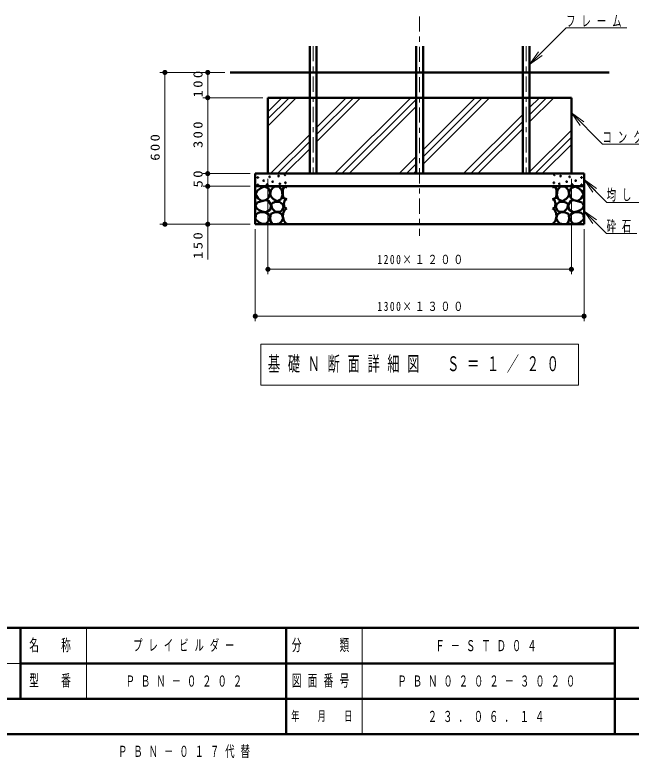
# Model space of a CAD drawing. Units: millimetres on the paper, with parts at other scales. Extents: x -385 to 0, y -302 to 267.
# Drawn here: x -188.6 to -66.8, y -301.7 to -154.8 of the extents above; entities that cross this region are included whole.
import ezdxf

# ---------------------------------------------------------------- set-up
doc = ezdxf.new("R2010")
doc.units = ezdxf.units.MM
doc.linetypes.add('USER2', pattern=[6, 3, -1, 1, -1])
doc.layers.add('LY_1', color=140, linetype='Continuous', lineweight=50)
doc.styles.add('ＭＳ ゴシック', font='')
doc.styles.get('ＭＳ ゴシック').set_extended_font_data('MS Gothic')

# ---------------------------------------------------------------- blocks, each defined once
blk = doc.blocks.new('filled_dot')
at = {"color": 0, "linetype": 'Continuous', "lineweight": -2, "const_width": 1.25}
blk.add_lwpolyline([(-0.625, 0, 1), (0.625, 0, 1)], format="xyb", close=True, dxfattribs=at)

msp = doc.modelspace()

# ---------------------------------------------------------------- linework, layer by layer
at = {"layer": 'LY_1', "color": 7, "linetype": 'USER2', "lineweight": 13}
for p, q in [((-108.605, -155.116), (-108.605, -198.497)), ((-129.665, -160.993), (-129.665, -186.188)), ((-87.545, -160.993), (-87.545, -186.188))]:
    msp.add_line(p, q, dxfattribs=at)
at = {"layer": 'LY_1', "color": 7, "lineweight": 13}
for p, q in [((-86.865, -164.589), (-79.633, -157.358)), ((-79.633, -157.358), (-67.633, -157.358)), ((-86.865, -164.589), (-85.097, -162.115)), ((-86.865, -164.589), (-84.743, -162.468)), ((-84.39, -162.822), (-86.865, -164.589)), ((-147.105, -166.188), (-159.973, -166.188)), ((-158.973, -196.188), (-158.973, -166.188)), ((-150.509, -171.188), (-150.509, -166.188)), ((-139.605, -171.188), (-151.509, -171.188)), ((-150.509, -186.188), (-150.509, -171.188)), ((-138.605, -173.96), (-135.833, -171.188)), ((-138.605, -175.374), (-134.419, -171.188)), ((-138.605, -176.789), (-133.004, -171.188)), ((-128.985, -177.069), (-123.105, -171.188)), ((-128.985, -178.483), (-121.691, -171.188)), ((-128.985, -179.897), (-120.277, -171.188)), ((-125.377, -186.188), (-110.377, -171.188)), ((-123.963, -186.188), (-109.285, -171.51)), ((-107.925, -171.565), (-107.549, -171.188)), ((-107.925, -181.464), (-97.649, -171.188)), ((-107.925, -182.878), (-96.235, -171.188)), ((-107.925, -184.292), (-94.821, -171.188)), ((-86.865, -173.132), (-84.921, -171.188)), ((-86.865, -174.546), (-83.507, -171.188)), ((-86.865, -175.96), (-82.093, -171.188)), ((-122.549, -186.188), (-109.285, -172.925)), ((-99.921, -186.188), (-88.225, -174.492)), ((-76.837, -176.667), (-78.605, -174.193)), ((-78.605, -174.193), (-76.13, -175.96)), ((-78.605, -174.193), (-76.484, -176.314)), ((-78.605, -174.193), (-72.443, -180.354)), ((-98.507, -186.188), (-88.225, -175.906)), ((-97.093, -186.188), (-88.225, -177.32)), ((-86.865, -185.86), (-78.605, -177.6)), ((-138.105, -186.188), (-130.345, -178.429)), ((-85.779, -186.188), (-78.605, -179.014)), ((-136.691, -186.188), (-130.345, -179.843)), ((-84.365, -186.188), (-78.605, -180.428)), ((-72.443, -180.354), (-54.443, -180.354)), ((-135.277, -186.188), (-130.345, -181.257)), ((-112.649, -186.188), (-109.285, -182.824)), ((-111.235, -186.188), (-109.285, -184.238)), ((-142.105, -186.188), (-151.509, -186.188)), ((-150.509, -188.688), (-150.509, -186.188)), ((-109.821, -186.188), (-109.285, -185.652)), ((-138.605, -187.188), (-138.605, -206.093)), ((-78.605, -187.188), (-78.605, -206.093)), ((-74.337, -189.848), (-76.105, -187.373)), ((-76.105, -187.373), (-73.63, -189.141)), ((-76.105, -187.373), (-73.984, -189.495)), ((-76.105, -187.373), (-71.613, -191.865)), ((-142.105, -188.688), (-151.509, -188.688)), ((-150.509, -203.173), (-150.509, -188.688)), ((-71.613, -191.865), (-47.613, -191.865)), ((-74.337, -196.055), (-76.105, -193.581)), ((-76.105, -193.581), (-73.63, -195.348)), ((-76.105, -193.581), (-73.984, -195.702)), ((-76.105, -193.581), (-71.65, -198.036)), ((-142.105, -196.188), (-159.973, -196.188)), ((-141.105, -197.188), (-141.105, -215.365)), ((-76.105, -197.188), (-76.105, -215.365)), ((-71.65, -198.036), (-65.65, -198.036)), ((-78.605, -205.093), (-138.605, -205.093)), ((-76.105, -214.365), (-141.105, -214.365)), ((-140.005, -219.875), (-140.005, -228.009)), ((-77.205, -219.875), (-140.005, -219.875)), ((-77.205, -228.009), (-77.205, -219.875)), ((-140.005, -228.009), (-77.205, -228.009)), ((-174.5, -276), (-174.5, -290)), ((-120, -276), (-120, -297)), ((-242.5, -283), (-187.5, -283))]:
    msp.add_line(p, q, dxfattribs=at)
at = {"layer": 'LY_1'}
for p, q in [((-130.345, -160.993), (-130.345, -186.188)), ((-128.985, -160.993), (-128.985, -186.188)), ((-109.285, -160.993), (-109.285, -186.188)), ((-107.925, -160.993), (-107.925, -186.188)), ((-88.225, -160.993), (-88.225, -186.188)), ((-86.865, -160.993), (-86.865, -186.188)), ((-138.605, -171.188), (-138.605, -186.188)), ((-138.605, -171.188), (-78.605, -171.188)), ((-78.605, -171.188), (-78.605, -186.188)), ((-141.105, -196.188), (-141.105, -186.188)), ((-141.105, -186.188), (-76.105, -186.188)), ((-76.105, -186.188), (-76.105, -196.188)), ((-141.105, -188.688), (-76.105, -188.688)), ((-141.105, -196.188), (-76.105, -196.188)), ((-187.5, -276), (-187.5, -290)), ((-135, -276), (-135, -297)), ((-70, -276), (-70, -297)), ((-187.5, -283), (-70, -283)), ((-242.5, -290), (0, -290))]:
    msp.add_line(p, q, dxfattribs=at)
at = {"layer": 'LY_1', "color": 7}
for p, q in [((-146.105, -166.188), (-71.105, -166.188)), ((-385, -276), (0, -276)), ((-385, -297), (0, -297))]:
    msp.add_line(p, q, dxfattribs=at)
at = {"layer": 'LY_1'}
for points in [[(-139.859, -191.548), (-140.529, -191.095), (-141.054, -190.28), (-140.638, -189.556), (-140.04, -189.049), (-139.352, -188.723), (-138.537, -189.067), (-138.268, -189.529), (-138.193, -190.063), (-138.501, -190.986), (-139.026, -191.421)], [(-136.76, -191.606), (-137.537, -191.261), (-137.956, -190.808), (-138.162, -190.247), (-138.011, -189.492), (-137.701, -189.035), (-137.256, -188.737), (-136.415, -188.781), (-135.833, -189.471), (-135.747, -190.441), (-136.005, -191.261)], [(-80.449, -191.606), (-79.673, -191.261), (-79.254, -190.808), (-79.047, -190.247), (-79.198, -189.492), (-79.508, -189.035), (-79.953, -188.737), (-80.794, -188.781), (-81.377, -189.471), (-81.463, -190.441), (-81.204, -191.261)], [(-77.35, -191.548), (-76.68, -191.095), (-76.155, -190.28), (-76.572, -189.556), (-77.169, -189.049), (-77.858, -188.723), (-78.672, -189.067), (-78.942, -189.529), (-79.017, -190.063), (-78.709, -190.986), (-78.184, -191.421)], [(-139.714, -193.685), (-140.348, -193.413), (-140.819, -193.053), (-141.054, -192.58), (-140.71, -191.892), (-139.841, -191.602), (-139.107, -191.467), (-138.465, -191.566), (-137.976, -192.417), (-138.193, -193.377), (-138.972, -193.83)], [(-137.127, -193.763), (-137.774, -193.051), (-137.947, -192.296), (-137.627, -191.941), (-137.105, -191.736), (-136.286, -191.736), (-135.639, -192.296), (-135.531, -192.792), (-135.811, -193.418), (-136.2, -193.72)], [(-80.083, -193.763), (-79.436, -193.051), (-79.263, -192.296), (-79.582, -191.941), (-80.104, -191.736), (-80.924, -191.736), (-81.571, -192.296), (-81.679, -192.792), (-81.398, -193.418), (-81.01, -193.72)], [(-77.495, -193.685), (-76.862, -193.413), (-76.39, -193.053), (-76.155, -192.58), (-76.499, -191.892), (-77.369, -191.602), (-78.103, -191.467), (-78.745, -191.566), (-79.234, -192.417), (-79.017, -193.377), (-78.238, -193.83)], [(-139.732, -196.13), (-140.348, -195.876), (-141.054, -195.17), (-140.982, -194.319), (-140.54, -193.938), (-139.95, -193.775), (-139.434, -193.79), (-138.936, -193.956), (-138.452, -194.296), (-138.193, -194.753), (-138.573, -195.677), (-139.044, -196.111)], [(-138.184, -194.842), (-138.011, -194.151), (-137.364, -193.871), (-136.566, -193.828), (-135.876, -194.216), (-135.574, -195.014), (-135.833, -195.575), (-136.351, -196.049), (-137.17, -196.157), (-137.753, -196.114), (-138.124, -195.583)], [(-79.026, -194.842), (-79.198, -194.151), (-79.845, -193.871), (-80.643, -193.828), (-81.334, -194.216), (-81.636, -195.014), (-81.377, -195.575), (-80.859, -196.049), (-80.04, -196.157), (-79.457, -196.114), (-79.086, -195.583)], [(-77.477, -196.13), (-76.862, -195.876), (-76.155, -195.17), (-76.228, -194.319), (-76.669, -193.938), (-77.26, -193.775), (-77.776, -193.79), (-78.274, -193.956), (-78.758, -194.296), (-79.017, -194.753), (-78.636, -195.677), (-78.165, -196.111)]]:
    msp.add_lwpolyline(points, close=True, dxfattribs=at)
for points in [[(-134.891, -188.904), (-135.362, -188.741), (-135.688, -189.248), (-135.652, -190.063), (-135.615, -191.004), (-134.873, -191.222)], [(-82.319, -188.904), (-81.848, -188.741), (-81.522, -189.248), (-81.558, -190.063), (-81.594, -191.004), (-82.337, -191.222)], [(-134.891, -191.24), (-135.289, -191.421), (-135.471, -192.073), (-135.362, -192.888), (-134.909, -193.105)], [(-82.319, -191.24), (-81.92, -191.421), (-81.739, -192.073), (-81.848, -192.888), (-82.301, -193.105)], [(-134.891, -193.105), (-135.253, -193.323), (-135.597, -194.011), (-135.634, -194.735), (-135.452, -195.459), (-135.199, -195.858), (-134.855, -196.093)], [(-82.319, -193.105), (-81.956, -193.323), (-81.612, -194.011), (-81.576, -194.735), (-81.757, -195.459), (-82.011, -195.858), (-82.355, -196.093)]]:
    msp.add_lwpolyline(points, dxfattribs=at)
for centre in [(-135.226, -186.415), (-81.984, -186.415), (-140.621, -186.957), (-139.459, -187.577), (-138.272, -186.802), (-137.678, -187.783), (-136.491, -186.673), (-135.149, -187.99), (-82.061, -187.99), (-80.719, -186.673), (-79.532, -187.783), (-78.938, -186.802), (-77.751, -187.577), (-76.589, -186.957), (-140.621, -188.403), (-138.762, -188.325), (-136.233, -188.196), (-80.977, -188.196), (-78.447, -188.325), (-76.589, -188.403)]:
    msp.add_circle(centre, 0.0774, dxfattribs=at)

# ---------------------------------------------------------------- block references
at = {"layer": 'LY_1', "color": 7, "lineweight": 13, "xscale": 0.4, "yscale": 0.4}
for p, rotation in [((-158.973, -166.188), 270), ((-150.509, -166.188), 270), ((-150.509, -171.188), 270), ((-150.509, -171.188), 90), ((-150.509, -186.188), 270), ((-150.509, -186.188), 90), ((-150.509, -188.688), 270), ((-150.509, -188.688), 90), ((-158.973, -196.188), 90), ((-150.509, -196.188), 90), ((-78.605, -205.093), 180), ((-76.105, -214.365), 180)]:
    msp.add_blockref('filled_dot', p, dxfattribs=dict(at, rotation=rotation))
for p in [(-138.605, -205.093), (-141.105, -214.365)]:
    msp.add_blockref('filled_dot', p, dxfattribs=at)

# ---------------------------------------------------------------- texts
at = {"layer": 'LY_1', "color": 7, "style": 'ＭＳ ゴシック'}
for s, insert, char_height, attachment_point in [('\\T1.64;\\W0.6;フレーム', (-79.633, -157.208), 2.199, 7), ('\\T1.64;\\W0.6;コンクリート', (-72.443, -180.204), 2.199, 7), ('\\T1.64;\\W0.6;均しコンクリート', (-71.613, -191.715), 2.199, 7), ('\\T1.64;\\W0.6;砕石', (-71.65, -197.886), 2.199, 7), ('\\T1.32;\\W0.75;1200×１２００', (-108.176, -204.093), 1.833, 8), ('\\T1.32;\\W0.75;1300×１３００', (-108.176, -213.365), 1.833, 8), ('\\T1.64;\\W0.6;基礎Ｎ断面詳細図\u3000Ｓ＝１／２０', (-138.605, -223.942), 2.933, 4), ('\\T1.64;\\W0.6;名\u3000称', (-185.8, -279.5), 2.346, 4), ('\\T1.64;\\W0.6;プレイビルダー', (-165.25, -279.5), 2.199, 4), ('\\T1.64;\\W0.6;分\u3000\u3000類', (-133.9, -279.5), 2.346, 4), ('\\T1.64;\\W0.6;Ｆ－ＳＴＤ０４', (-105.5, -279.5), 2.199, 4), ('\\T1.64;\\W0.6;型\u3000番', (-185.8, -286.5), 2.346, 4), ('\\T1.64;\\W0.6;図面番号', (-133.9, -286.5), 2.346, 4), ('\\T1.64;\\W0.6;ＰＢＮ－０２０２', (-166.75, -286.5), 2.199, 4), ('\\T1.64;\\W0.6;ＰＢＮ０２０２－３０２０', (-113, -286.5), 2.199, 4), ('\\T1.64;\\W0.6;年\u3000月\u3000日', (-134, -293.5), 1.906, 4), ('\\T1.64;\\W0.6;２３．０６．１４', (-107, -293.5), 2.199, 4), ('\\T1.64;\\W0.6;ＰＢＮ－０１７代替', (-168.25, -300.5), 2.199, 4)]:
    msp.add_mtext(s, dxfattribs=dict(at, insert=insert, char_height=char_height, attachment_point=attachment_point))
at = {"layer": 'LY_1', "color": 7, "char_height": 1.833, "attachment_point": 8, "rotation": 90, "style": 'ＭＳ ゴシック'}
for s, insert in [('\\T1.33;\\W1.15;100', (-151.509, -168.26)), ('\\T1.33;\\W1.15;300', (-151.509, -178.272)), ('\\T1.33;\\W1.15;600', (-159.973, -180.772)), ('\\T1.34;\\W1.15;50', (-151.509, -187.01)), ('\\T1.33;\\W1.15;150', (-151.509, -200.173))]:
    msp.add_mtext(s, dxfattribs=dict(at, insert=insert))

doc.saveas('drawing.dxf')
